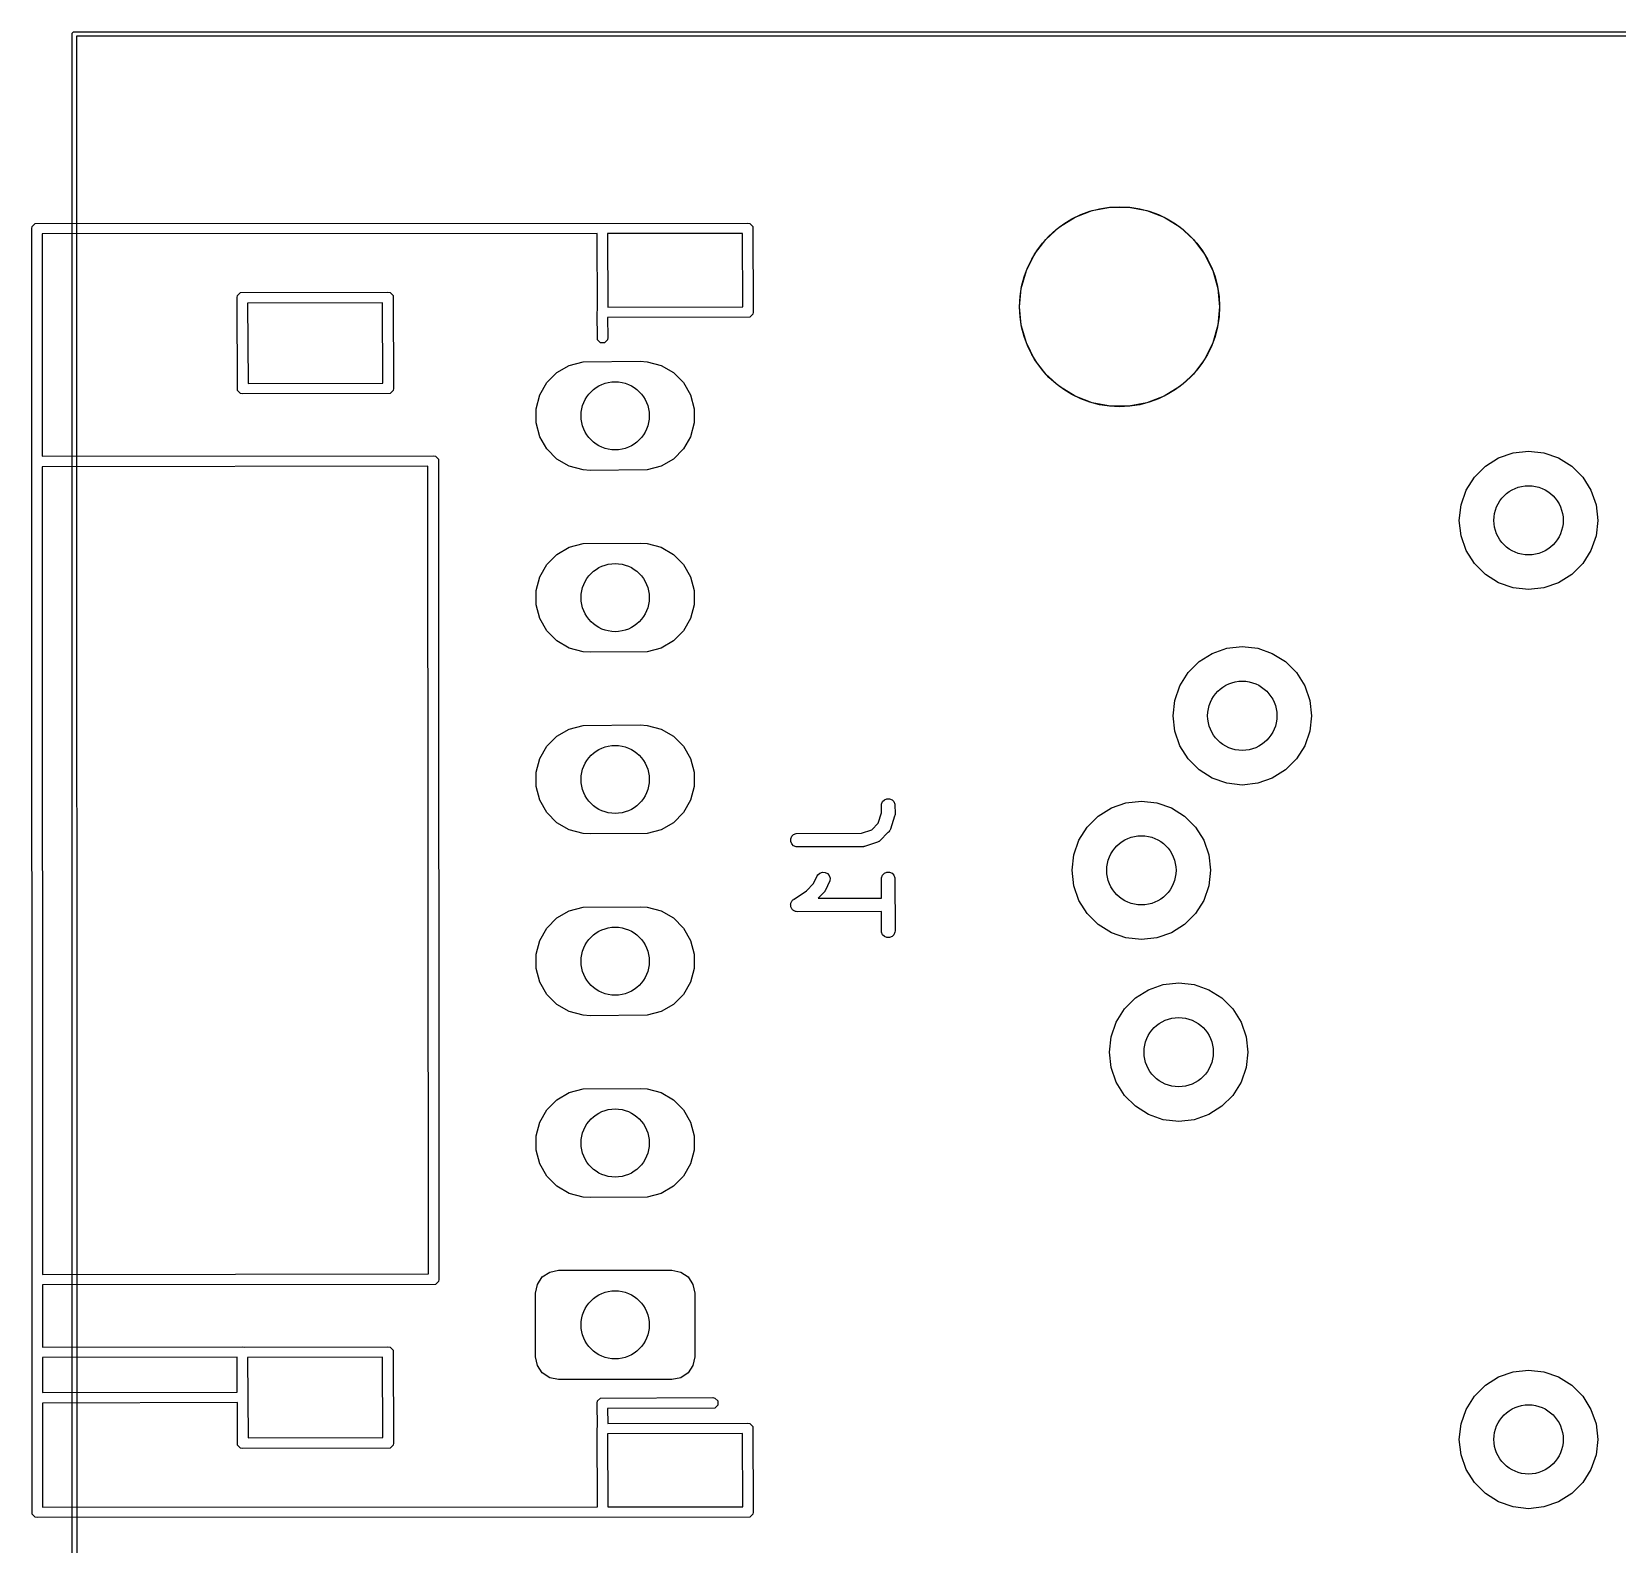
# Model space of a CAD drawing. Extents: x 4.63 to 6.23, y -4.43 to -3.1.
# Drawn here: x 4.627 to 5.314, y -3.934 to -3.279 of the extents above; entities that cross this region are included whole.
import ezdxf

# ---------------------------------------------------------------- set-up
doc = ezdxf.new("R2010")
doc.units = 0
doc.header["$MEASUREMENT"] = 0
doc.layers.add('BLACK', color=7, linetype='CONTINUOUS')

msp = doc.modelspace()

# ---------------------------------------------------------------- linework, layer by layer
at = {"layer": 'BLACK', "linetype": 'CONTINUOUS'}
for p, q in [((4.64469, -3.27953), (4.64476, -3.27915)), ((4.64476, -4.06731), (4.64469, -3.27953)), ((4.64476, -3.27915), (4.64529, -3.27862)), ((4.64529, -3.27862), (5.70866, -3.27854)), ((5.70768, -3.28044), (4.64658, -3.28051)), ((4.64658, -3.28051), (4.64665, -4.06602)), ((5.07912, -3.35887), (5.08657, -3.35598)), ((5.08657, -3.35598), (5.09443, -3.35452)), ((5.09443, -3.35452), (5.10242, -3.35452)), ((5.10242, -3.35452), (5.11028, -3.35598)), ((5.11028, -3.35598), (5.11773, -3.35887)), ((4.62717, -3.36378), (4.62735, -3.36288)), ((4.62735, -3.92059), (4.62717, -3.36378)), ((4.62735, -3.36288), (4.62862, -3.3616)), ((4.62862, -3.3616), (4.9374, -3.36142)), ((4.9374, -3.36142), (4.93831, -3.3616)), ((4.93831, -3.3616), (4.93958, -3.36288)), ((4.93958, -3.36288), (4.93976, -3.4)), ((5.06642, -3.36846), (5.07233, -3.36308)), ((5.07233, -3.36308), (5.07912, -3.35887)), ((5.11773, -3.35887), (5.12452, -3.36308)), ((5.12452, -3.36308), (5.13043, -3.36846)), ((4.87206, -3.366), (4.63171, -3.36614)), ((4.63171, -3.36614), (4.63174, -3.46238)), ((4.87222, -3.39914), (4.87206, -3.366)), ((4.93505, -3.36596), (4.87661, -3.366)), ((4.87661, -3.366), (4.87676, -3.39781)), ((4.9352, -3.39764), (4.93505, -3.36596)), ((5.0616, -3.37484), (5.06642, -3.36846)), ((5.13043, -3.36846), (5.13525, -3.37484)), ((5.05804, -3.38199), (5.0616, -3.37484)), ((5.13525, -3.37484), (5.13881, -3.38199)), ((5.05586, -3.38968), (5.05804, -3.38199)), ((5.13881, -3.38199), (5.14099, -3.38968)), ((4.71614, -3.3937), (4.71632, -3.3928)), ((4.71632, -3.3928), (4.7176, -3.39152)), ((4.7176, -3.39152), (4.7815, -3.39134)), ((4.7815, -3.39134), (4.7824, -3.39152)), ((4.7824, -3.39152), (4.78368, -3.3928)), ((4.78368, -3.3928), (4.78386, -3.43307)), ((5.05512, -3.39764), (5.05586, -3.38968)), ((5.14099, -3.38968), (5.14173, -3.39764)), ((4.71632, -3.43397), (4.71614, -3.3937)), ((4.77914, -3.39589), (4.7207, -3.39606)), ((4.7207, -3.39606), (4.72086, -3.43088)), ((4.7793, -3.43071), (4.77914, -3.39589)), ((4.87205, -3.4), (4.87222, -3.39914)), ((4.87676, -3.39781), (4.9352, -3.39764)), ((5.05586, -3.4056), (5.05512, -3.39764)), ((5.14173, -3.39764), (5.14099, -3.4056)), ((4.87223, -3.41193), (4.87205, -3.4)), ((4.93831, -3.40218), (4.87664, -3.40236)), ((4.87664, -3.40236), (4.87677, -3.41102)), ((4.93958, -3.4009), (4.93831, -3.40218)), ((4.93976, -3.4), (4.93958, -3.4009)), ((5.05804, -3.41328), (5.05586, -3.4056)), ((5.14099, -3.4056), (5.13881, -3.41328)), ((4.87351, -3.41321), (4.87223, -3.41193)), ((4.87531, -3.41321), (4.87351, -3.41321)), ((4.87659, -3.41193), (4.87531, -3.41321)), ((4.87677, -3.41102), (4.87659, -3.41193)), ((5.0616, -3.42044), (5.05804, -3.41328)), ((5.13881, -3.41328), (5.13525, -3.42044)), ((5.06642, -3.42681), (5.0616, -3.42044)), ((5.13525, -3.42044), (5.13043, -3.42681)), ((4.85035, -3.4305), (4.85471, -3.42614)), ((4.85471, -3.42614), (4.86005, -3.42306)), ((4.86005, -3.42306), (4.86601, -3.42146)), ((4.86601, -3.42146), (4.89075, -3.42126)), ((4.89075, -3.42126), (4.89383, -3.42146)), ((4.89383, -3.42146), (4.89979, -3.42306)), ((4.89979, -3.42306), (4.90513, -3.42614)), ((4.90513, -3.42614), (4.90949, -3.4305)), ((5.07233, -3.4322), (5.06642, -3.42681)), ((5.13043, -3.42681), (5.12452, -3.4322)), ((4.7176, -3.43525), (4.71632, -3.43397)), ((4.72086, -3.43088), (4.7793, -3.43071)), ((4.78368, -3.43397), (4.7824, -3.43525)), ((4.78386, -3.43307), (4.78368, -3.43397)), ((4.84727, -3.43584), (4.85035, -3.4305)), ((4.90949, -3.4305), (4.91257, -3.43584)), ((5.07912, -3.4364), (5.07233, -3.4322)), ((5.12452, -3.4322), (5.11773, -3.4364)), ((4.7185, -3.43543), (4.7176, -3.43525)), ((4.7824, -3.43525), (4.7185, -3.43543)), ((4.84567, -3.4418), (4.84727, -3.43584)), ((4.91257, -3.43584), (4.91417, -3.4418)), ((5.08657, -3.43929), (5.07912, -3.4364)), ((5.09443, -3.44076), (5.08657, -3.43929)), ((5.10242, -3.44076), (5.09443, -3.44076)), ((5.11028, -3.43929), (5.10242, -3.44076)), ((5.11773, -3.4364), (5.11028, -3.43929)), ((4.84567, -3.44797), (4.84567, -3.4418)), ((4.84727, -3.45392), (4.84567, -3.44797)), ((4.91417, -3.44797), (4.91257, -3.45392)), ((4.91417, -3.4418), (4.91417, -3.44797)), ((4.85035, -3.45926), (4.84727, -3.45392)), ((4.91257, -3.45392), (4.90949, -3.45926)), ((4.85471, -3.46362), (4.85035, -3.45926)), ((4.90949, -3.45926), (4.90513, -3.46362)), ((5.26257, -3.46313), (5.26891, -3.46091)), ((5.26891, -3.46091), (5.27559, -3.46016)), ((5.27559, -3.46016), (5.28227, -3.46091)), ((5.28227, -3.46091), (5.28861, -3.46313)), ((4.63174, -3.46238), (4.80118, -3.4622)), ((4.79882, -3.46675), (4.63174, -3.46693)), ((4.63174, -3.46693), (4.63186, -3.81671)), ((4.799, -3.81654), (4.79882, -3.46675)), ((4.80118, -3.4622), (4.80209, -3.46238)), ((4.80209, -3.46238), (4.80336, -3.46366)), ((4.80336, -3.46366), (4.80354, -3.8189)), ((4.86005, -3.46671), (4.85471, -3.46362)), ((4.86601, -3.4683), (4.86005, -3.46671)), ((4.86909, -3.4685), (4.86601, -3.4683)), ((4.89383, -3.4683), (4.86909, -3.4685)), ((4.89979, -3.46671), (4.89383, -3.4683)), ((4.90513, -3.46362), (4.89979, -3.46671)), ((5.25214, -3.47145), (5.25689, -3.4667)), ((5.25689, -3.4667), (5.26257, -3.46313)), ((5.28861, -3.46313), (5.2943, -3.4667)), ((5.2943, -3.4667), (5.29905, -3.47145)), ((5.24856, -3.47714), (5.25214, -3.47145)), ((5.29905, -3.47145), (5.30262, -3.47714)), ((5.24634, -3.48348), (5.24856, -3.47714)), ((5.30262, -3.47714), (5.30484, -3.48348)), ((5.24559, -3.49016), (5.24634, -3.48348)), ((5.30484, -3.48348), (5.30559, -3.49016)), ((5.24634, -3.49683), (5.24559, -3.49016)), ((5.30559, -3.49016), (5.30484, -3.49683)), ((4.85471, -3.50488), (4.86005, -3.5018)), ((4.86005, -3.5018), (4.86601, -3.5002)), ((4.86601, -3.5002), (4.89075, -3.5)), ((4.89075, -3.5), (4.89383, -3.5002)), ((4.89383, -3.5002), (4.89979, -3.5018)), ((4.89979, -3.5018), (4.90513, -3.50488)), ((5.24856, -3.50317), (5.24634, -3.49683)), ((5.30484, -3.49683), (5.30262, -3.50317)), ((4.84727, -3.51458), (4.85035, -3.50924)), ((4.85035, -3.50924), (4.85471, -3.50488)), ((4.90513, -3.50488), (4.90949, -3.50924)), ((4.90949, -3.50924), (4.91257, -3.51458)), ((5.25214, -3.50886), (5.24856, -3.50317)), ((5.25689, -3.51361), (5.25214, -3.50886)), ((5.29905, -3.50886), (5.2943, -3.51361)), ((5.30262, -3.50317), (5.29905, -3.50886)), ((4.84567, -3.52054), (4.84727, -3.51458)), ((4.91257, -3.51458), (4.91417, -3.52054)), ((5.26257, -3.51719), (5.25689, -3.51361)), ((5.2943, -3.51361), (5.28861, -3.51719)), ((4.84567, -3.52671), (4.84567, -3.52054)), ((4.91417, -3.52054), (4.91417, -3.52671)), ((5.26891, -3.51941), (5.26257, -3.51719)), ((5.27559, -3.52016), (5.26891, -3.51941)), ((5.28227, -3.51941), (5.27559, -3.52016)), ((5.28861, -3.51719), (5.28227, -3.51941)), ((4.84727, -3.53266), (4.84567, -3.52671)), ((4.91417, -3.52671), (4.91257, -3.53266)), ((4.85035, -3.538), (4.84727, -3.53266)), ((4.91257, -3.53266), (4.90949, -3.538)), ((4.85471, -3.54236), (4.85035, -3.538)), ((4.86005, -3.54545), (4.85471, -3.54236)), ((4.90513, -3.54236), (4.89979, -3.54545)), ((4.90949, -3.538), (4.90513, -3.54236)), ((4.86601, -3.54704), (4.86005, -3.54545)), ((4.86909, -3.54724), (4.86601, -3.54704)), ((4.89383, -3.54704), (4.86909, -3.54724)), ((4.89979, -3.54545), (4.89383, -3.54704)), ((5.13287, -3.55135), (5.13856, -3.54777)), ((5.13856, -3.54777), (5.1449, -3.54556)), ((5.1449, -3.54556), (5.15157, -3.5448)), ((5.15157, -3.5448), (5.15825, -3.54556)), ((5.15825, -3.54556), (5.16459, -3.54777)), ((5.16459, -3.54777), (5.17028, -3.55135)), ((5.12455, -3.56179), (5.12812, -3.5561)), ((5.12812, -3.5561), (5.13287, -3.55135)), ((5.17028, -3.55135), (5.17503, -3.5561)), ((5.17503, -3.5561), (5.1786, -3.56179)), ((5.12233, -3.56813), (5.12455, -3.56179)), ((5.1786, -3.56179), (5.18082, -3.56813)), ((5.12157, -3.5748), (5.12233, -3.56813)), ((5.18082, -3.56813), (5.18157, -3.5748)), ((5.12233, -3.58148), (5.12157, -3.5748)), ((5.18157, -3.5748), (5.18082, -3.58148)), ((4.85035, -3.58798), (4.85471, -3.58362)), ((4.85471, -3.58362), (4.86005, -3.58054)), ((4.86005, -3.58054), (4.86601, -3.57894)), ((4.86601, -3.57894), (4.89075, -3.57874)), ((4.89075, -3.57874), (4.89383, -3.57894)), ((4.89383, -3.57894), (4.89979, -3.58054)), ((4.89979, -3.58054), (4.90513, -3.58362)), ((4.90513, -3.58362), (4.90949, -3.58798)), ((5.12455, -3.58782), (5.12233, -3.58148)), ((5.18082, -3.58148), (5.1786, -3.58782)), ((4.84727, -3.59332), (4.85035, -3.58798)), ((4.90949, -3.58798), (4.91257, -3.59332)), ((5.12812, -3.59351), (5.12455, -3.58782)), ((5.1786, -3.58782), (5.17503, -3.59351)), ((4.84567, -3.59928), (4.84727, -3.59332)), ((4.91257, -3.59332), (4.91417, -3.59928)), ((5.13287, -3.59826), (5.12812, -3.59351)), ((5.13856, -3.60183), (5.13287, -3.59826)), ((5.17028, -3.59826), (5.16459, -3.60183)), ((5.17503, -3.59351), (5.17028, -3.59826)), ((4.84567, -3.60545), (4.84567, -3.59928)), ((4.84727, -3.6114), (4.84567, -3.60545)), ((4.91417, -3.60545), (4.91257, -3.6114)), ((4.91417, -3.59928), (4.91417, -3.60545)), ((5.1449, -3.60405), (5.13856, -3.60183)), ((5.15157, -3.6048), (5.1449, -3.60405)), ((5.15825, -3.60405), (5.15157, -3.6048)), ((5.16459, -3.60183), (5.15825, -3.60405)), ((4.85035, -3.61674), (4.84727, -3.6114)), ((4.91257, -3.6114), (4.90949, -3.61674)), ((4.99533, -3.61303), (4.99577, -3.61197)), ((4.99577, -3.61197), (4.99658, -3.61116)), ((4.99658, -3.61116), (4.99765, -3.61071)), ((4.99765, -3.61071), (4.9988, -3.61071)), ((4.9988, -3.61071), (4.99986, -3.61116)), ((4.99986, -3.61116), (5.00068, -3.61197)), ((5.00068, -3.61197), (5.00112, -3.61303)), ((5.09486, -3.6147), (5.1012, -3.61248)), ((5.1012, -3.61248), (5.10787, -3.61173)), ((5.10787, -3.61173), (5.11455, -3.61248)), ((5.11455, -3.61248), (5.12089, -3.6147)), ((4.85471, -3.6211), (4.85035, -3.61674)), ((4.90949, -3.61674), (4.90513, -3.6211)), ((4.99383, -3.62133), (4.99531, -3.61677)), ((4.99527, -3.61361), (4.99533, -3.61303)), ((4.99531, -3.61677), (4.99527, -3.61361)), ((5.00096, -3.6183), (4.99915, -3.62392)), ((5.00112, -3.61794), (5.00096, -3.6183)), ((5.00112, -3.61303), (5.00117, -3.61736)), ((5.00113, -3.61779), (5.00112, -3.61794)), ((5.00115, -3.61773), (5.00113, -3.61779)), ((5.00117, -3.61736), (5.00115, -3.61765)), ((5.00115, -3.61765), (5.00115, -3.61773)), ((5.08442, -3.62303), (5.08917, -3.61828)), ((5.08917, -3.61828), (5.09486, -3.6147)), ((5.12089, -3.6147), (5.12658, -3.61828)), ((5.12658, -3.61828), (5.13133, -3.62303)), ((4.86005, -3.62419), (4.85471, -3.6211)), ((4.86601, -3.62578), (4.86005, -3.62419)), ((4.86909, -3.62598), (4.86601, -3.62578)), ((4.89383, -3.62578), (4.86909, -3.62598)), ((4.89979, -3.62419), (4.89383, -3.62578)), ((4.90513, -3.6211), (4.89979, -3.62419)), ((4.9564, -3.62697), (4.95721, -3.62615)), ((4.95721, -3.62615), (4.95828, -3.62571)), ((4.95828, -3.62571), (4.98664, -3.62566)), ((4.98664, -3.62566), (4.99109, -3.62413)), ((4.99109, -3.62413), (4.99383, -3.62133)), ((4.99809, -3.62535), (4.99468, -3.62882)), ((4.99816, -3.62532), (4.99809, -3.62535)), ((4.99842, -3.62502), (4.99816, -3.62532)), ((4.9988, -3.62463), (4.99842, -3.62502)), ((4.99884, -3.62453), (4.9988, -3.62463)), ((4.99891, -3.62445), (4.99884, -3.62453)), ((4.99915, -3.62392), (4.99891, -3.62445)), ((5.08084, -3.62872), (5.08442, -3.62303)), ((5.13133, -3.62303), (5.1349, -3.62872)), ((4.95596, -3.62803), (4.9564, -3.62697)), ((4.95596, -3.62918), (4.95596, -3.62803)), ((4.9564, -3.63025), (4.95596, -3.62918)), ((4.95721, -3.63106), (4.9564, -3.63025)), ((4.95828, -3.6315), (4.95721, -3.63106)), ((4.95885, -3.63156), (4.95828, -3.6315)), ((4.98689, -3.63151), (4.95885, -3.63156)), ((4.98734, -3.63154), (4.98689, -3.63151)), ((4.98749, -3.63151), (4.98734, -3.63154)), ((4.98755, -3.6315), (4.98749, -3.63151)), ((4.98762, -3.63148), (4.98755, -3.6315)), ((4.98791, -3.63141), (4.98762, -3.63148)), ((4.99309, -3.62963), (4.98791, -3.63141)), ((4.99317, -3.62963), (4.99309, -3.62963)), ((4.99355, -3.62947), (4.99317, -3.62963)), ((4.99406, -3.6293), (4.99355, -3.62947)), ((4.99414, -3.62923), (4.99406, -3.6293)), ((4.99424, -3.62919), (4.99414, -3.62923)), ((4.99468, -3.62882), (4.99424, -3.62919)), ((5.07863, -3.63506), (5.08084, -3.62872)), ((5.1349, -3.62872), (5.13712, -3.63506)), ((5.07787, -3.64173), (5.07863, -3.63506)), ((5.13712, -3.63506), (5.13787, -3.64173)), ((4.96589, -3.6474), (4.96746, -3.64416)), ((4.96746, -3.64416), (4.96777, -3.64367)), ((4.96777, -3.64367), (4.96864, -3.64292)), ((4.96864, -3.64292), (4.96973, -3.64255)), ((4.96973, -3.64255), (4.97088, -3.64263)), ((4.97295, -3.64626), (4.97087, -3.65055)), ((4.97088, -3.64263), (4.97191, -3.64315)), ((4.97191, -3.64315), (4.97266, -3.64402)), ((4.97266, -3.64402), (4.97303, -3.64511)), ((4.97303, -3.64511), (4.97295, -3.64626)), ((4.99527, -3.64548), (4.99533, -3.64491)), ((4.99529, -3.65378), (4.99527, -3.64548)), ((4.99533, -3.64491), (4.99577, -3.64384)), ((4.99577, -3.64384), (4.99658, -3.64303)), ((4.99658, -3.64303), (4.99765, -3.64259)), ((4.99765, -3.64259), (4.9988, -3.64259)), ((4.9988, -3.64259), (4.99986, -3.64303)), ((4.99986, -3.64303), (5.00068, -3.64384)), ((5.00068, -3.64384), (5.00112, -3.64491)), ((5.00112, -3.64491), (5.00117, -3.66798)), ((5.07863, -3.64841), (5.07787, -3.64173)), ((5.13787, -3.64173), (5.13712, -3.64841)), ((4.95745, -3.65418), (4.96279, -3.65056)), ((4.96279, -3.65056), (4.96589, -3.6474)), ((4.97026, -3.6513), (4.96779, -3.65382)), ((4.96779, -3.65382), (4.99529, -3.65378)), ((4.97056, -3.65104), (4.97026, -3.6513)), ((4.97064, -3.65092), (4.97056, -3.65104)), ((4.97068, -3.65087), (4.97064, -3.65092)), ((4.97071, -3.6508), (4.97068, -3.65087)), ((4.97087, -3.65055), (4.97071, -3.6508)), ((5.08084, -3.65475), (5.07863, -3.64841)), ((5.13712, -3.64841), (5.1349, -3.65475)), ((4.85471, -3.66236), (4.86005, -3.65928)), ((4.86005, -3.65928), (4.86601, -3.65768)), ((4.86601, -3.65768), (4.89075, -3.65748)), ((4.89075, -3.65748), (4.89383, -3.65768)), ((4.89383, -3.65768), (4.89979, -3.65928)), ((4.89979, -3.65928), (4.90513, -3.66236)), ((4.9559, -3.65673), (4.95596, -3.65644)), ((4.95596, -3.65701), (4.9559, -3.65673)), ((4.95596, -3.65615), (4.95607, -3.65588)), ((4.95596, -3.65644), (4.95596, -3.65615)), ((4.95596, -3.65731), (4.95596, -3.65701)), ((4.95607, -3.65757), (4.95596, -3.65731)), ((4.95607, -3.65588), (4.95612, -3.6556)), ((4.95612, -3.65786), (4.95607, -3.65757)), ((4.95612, -3.6556), (4.95629, -3.65536)), ((4.95628, -3.6581), (4.95612, -3.65786)), ((4.9564, -3.65837), (4.95628, -3.6581)), ((4.95629, -3.65536), (4.9564, -3.65509)), ((4.9564, -3.65509), (4.9566, -3.65488)), ((4.9566, -3.65858), (4.9564, -3.65837)), ((4.9566, -3.65488), (4.95677, -3.65464)), ((4.95676, -3.65882), (4.9566, -3.65858)), ((4.957, -3.65898), (4.95676, -3.65882)), ((4.95677, -3.65464), (4.95701, -3.65447)), ((4.95721, -3.65919), (4.957, -3.65898)), ((4.95701, -3.65447), (4.95721, -3.65428)), ((4.95721, -3.65428), (4.95745, -3.65418)), ((4.95748, -3.6593), (4.95721, -3.65919)), ((4.95772, -3.65946), (4.95748, -3.6593)), ((4.958, -3.65951), (4.95772, -3.65946)), ((4.95828, -3.65963), (4.958, -3.65951)), ((4.95885, -3.65968), (4.95828, -3.65963)), ((4.9953, -3.65963), (4.95885, -3.65968)), ((4.95885, -3.65968), (4.95885, -3.65968)), ((4.95885, -3.65968), (4.95885, -3.65968)), ((4.95885, -3.65968), (4.95885, -3.65968)), ((4.99533, -3.66856), (4.9953, -3.65963)), ((5.08442, -3.66044), (5.08084, -3.65475)), ((5.08917, -3.66519), (5.08442, -3.66044)), ((5.13133, -3.66044), (5.12658, -3.66519)), ((5.1349, -3.65475), (5.13133, -3.66044)), ((4.84727, -3.67206), (4.85035, -3.66672)), ((4.85035, -3.66672), (4.85471, -3.66236)), ((4.90513, -3.66236), (4.90949, -3.66672)), ((4.90949, -3.66672), (4.91257, -3.67206)), ((5.09486, -3.66876), (5.08917, -3.66519)), ((5.12658, -3.66519), (5.12089, -3.66876)), ((4.84567, -3.67802), (4.84727, -3.67206)), ((4.91257, -3.67206), (4.91417, -3.67802)), ((4.99577, -3.66962), (4.99533, -3.66856)), ((4.99658, -3.67043), (4.99577, -3.66962)), ((4.99765, -3.67088), (4.99658, -3.67043)), ((4.9988, -3.67088), (4.99765, -3.67088)), ((4.99986, -3.67043), (4.9988, -3.67088)), ((5.00068, -3.66962), (4.99986, -3.67043)), ((5.00112, -3.66856), (5.00068, -3.66962)), ((5.00117, -3.66798), (5.00112, -3.66856)), ((5.1012, -3.67098), (5.09486, -3.66876)), ((5.10787, -3.67173), (5.1012, -3.67098)), ((5.11455, -3.67098), (5.10787, -3.67173)), ((5.12089, -3.66876), (5.11455, -3.67098)), ((4.84567, -3.68419), (4.84567, -3.67802)), ((4.91417, -3.67802), (4.91417, -3.68419)), ((4.84727, -3.69014), (4.84567, -3.68419)), ((4.91417, -3.68419), (4.91257, -3.69014)), ((4.85035, -3.69548), (4.84727, -3.69014)), ((4.91257, -3.69014), (4.90949, -3.69548)), ((5.10531, -3.69702), (5.111, -3.69344)), ((5.111, -3.69344), (5.11734, -3.69122)), ((5.11734, -3.69122), (5.12402, -3.69047)), ((5.12402, -3.69047), (5.13069, -3.69122)), ((5.13069, -3.69122), (5.13703, -3.69344)), ((5.13703, -3.69344), (5.14272, -3.69702)), ((4.85471, -3.69984), (4.85035, -3.69548)), ((4.86005, -3.70293), (4.85471, -3.69984)), ((4.90513, -3.69984), (4.89979, -3.70293)), ((4.90949, -3.69548), (4.90513, -3.69984)), ((5.09699, -3.70746), (5.10056, -3.70177)), ((5.10056, -3.70177), (5.10531, -3.69702)), ((5.14272, -3.69702), (5.14747, -3.70177)), ((5.14747, -3.70177), (5.15104, -3.70746)), ((4.86601, -3.70452), (4.86005, -3.70293)), ((4.86909, -3.70472), (4.86601, -3.70452)), ((4.89383, -3.70452), (4.86909, -3.70472)), ((4.89979, -3.70293), (4.89383, -3.70452)), ((5.09477, -3.7138), (5.09699, -3.70746)), ((5.15104, -3.70746), (5.15326, -3.7138)), ((5.09402, -3.72047), (5.09477, -3.7138)), ((5.15326, -3.7138), (5.15402, -3.72047)), ((5.09477, -3.72715), (5.09402, -3.72047)), ((5.15402, -3.72047), (5.15326, -3.72715)), ((5.09699, -3.73349), (5.09477, -3.72715)), ((5.15326, -3.72715), (5.15104, -3.73349)), ((4.86005, -3.73802), (4.86601, -3.73642)), ((4.86601, -3.73642), (4.89075, -3.73622)), ((4.89075, -3.73622), (4.89383, -3.73642)), ((4.89383, -3.73642), (4.89979, -3.73802)), ((5.10056, -3.73918), (5.09699, -3.73349)), ((5.15104, -3.73349), (5.14747, -3.73918)), ((4.85035, -3.74546), (4.85471, -3.7411)), ((4.85471, -3.7411), (4.86005, -3.73802)), ((4.89979, -3.73802), (4.90513, -3.7411)), ((4.90513, -3.7411), (4.90949, -3.74546)), ((5.10531, -3.74393), (5.10056, -3.73918)), ((5.14747, -3.73918), (5.14272, -3.74393)), ((4.84727, -3.7508), (4.85035, -3.74546)), ((4.90949, -3.74546), (4.91257, -3.7508)), ((5.111, -3.7475), (5.10531, -3.74393)), ((5.11734, -3.74972), (5.111, -3.7475)), ((5.12402, -3.75047), (5.11734, -3.74972)), ((5.13069, -3.74972), (5.12402, -3.75047)), ((5.13703, -3.7475), (5.13069, -3.74972)), ((5.14272, -3.74393), (5.13703, -3.7475)), ((4.84567, -3.75676), (4.84727, -3.7508)), ((4.84567, -3.76293), (4.84567, -3.75676)), ((4.91257, -3.7508), (4.91417, -3.75676)), ((4.91417, -3.75676), (4.91417, -3.76293)), ((4.84727, -3.76888), (4.84567, -3.76293)), ((4.91417, -3.76293), (4.91257, -3.76888)), ((4.85035, -3.77422), (4.84727, -3.76888)), ((4.91257, -3.76888), (4.90949, -3.77422)), ((4.85471, -3.77858), (4.85035, -3.77422)), ((4.90949, -3.77422), (4.90513, -3.77858)), ((4.86005, -3.78167), (4.85471, -3.77858)), ((4.86601, -3.78326), (4.86005, -3.78167)), ((4.86909, -3.78346), (4.86601, -3.78326)), ((4.89383, -3.78326), (4.86909, -3.78346)), ((4.89979, -3.78167), (4.89383, -3.78326)), ((4.90513, -3.77858), (4.89979, -3.78167)), ((4.63186, -3.81671), (4.799, -3.81654)), ((4.80354, -3.8189), (4.80336, -3.8198)), ((4.84622, -3.82104), (4.84836, -3.81784)), ((4.84836, -3.81784), (4.85155, -3.81571)), ((4.85155, -3.81571), (4.85531, -3.81496)), ((4.85531, -3.81496), (4.90453, -3.81496)), ((4.90453, -3.81496), (4.90829, -3.81571)), ((4.90829, -3.81571), (4.91149, -3.81784)), ((4.91149, -3.81784), (4.91362, -3.82104)), ((4.80209, -3.82108), (4.63186, -3.82126)), ((4.63186, -3.82126), (4.63187, -3.8482)), ((4.80336, -3.8198), (4.80209, -3.82108)), ((4.84547, -3.8248), (4.84622, -3.82104)), ((4.84547, -3.85236), (4.84547, -3.8248)), ((4.91362, -3.82104), (4.91437, -3.8248)), ((4.91437, -3.8248), (4.91437, -3.85236)), ((4.63187, -3.8482), (4.7185, -3.84803)), ((4.71615, -3.85258), (4.63187, -3.85275)), ((4.63187, -3.85275), (4.63187, -3.86789)), ((4.71622, -3.86772), (4.71615, -3.85258)), ((4.7185, -3.84803), (4.71938, -3.84821)), ((4.71938, -3.84821), (4.7815, -3.84803)), ((4.77914, -3.85259), (4.7207, -3.85275)), ((4.7207, -3.85275), (4.72086, -3.88757)), ((4.7793, -3.88741), (4.77914, -3.85259)), ((4.7815, -3.84803), (4.7824, -3.84821)), ((4.7824, -3.84821), (4.78368, -3.84949)), ((4.78368, -3.84949), (4.78386, -3.88976)), ((4.84622, -3.85613), (4.84547, -3.85236)), ((4.91437, -3.85236), (4.91362, -3.85613)), ((4.84836, -3.85932), (4.84622, -3.85613)), ((4.85155, -3.86146), (4.84836, -3.85932)), ((4.91149, -3.85932), (4.90829, -3.86146)), ((4.91362, -3.85613), (4.91149, -3.85932)), ((5.26257, -3.86116), (5.26891, -3.85894)), ((5.26891, -3.85894), (5.27559, -3.85819)), ((5.27559, -3.85819), (5.28227, -3.85894)), ((5.28227, -3.85894), (5.28861, -3.86116)), ((4.85531, -3.8622), (4.85155, -3.86146)), ((4.90453, -3.8622), (4.85531, -3.8622)), ((4.90829, -3.86146), (4.90453, -3.8622)), ((5.25214, -3.86948), (5.25689, -3.86473)), ((5.25689, -3.86473), (5.26257, -3.86116)), ((5.28861, -3.86116), (5.2943, -3.86473)), ((5.2943, -3.86473), (5.29905, -3.86948)), ((4.63187, -3.86789), (4.71622, -3.86772)), ((4.71624, -3.87227), (4.63187, -3.87244)), ((4.63187, -3.87244), (4.63189, -3.9175)), ((4.71632, -3.89067), (4.71624, -3.87227)), ((4.87205, -3.87244), (4.87223, -3.87154)), ((4.8722, -3.88269), (4.87205, -3.87244)), ((4.87223, -3.87154), (4.87351, -3.87026)), ((4.87351, -3.87026), (4.92224, -3.87008)), ((4.92224, -3.87008), (4.92315, -3.87026)), ((4.92315, -3.87026), (4.92443, -3.87154)), ((4.92443, -3.87334), (4.92315, -3.87462)), ((4.92443, -3.87154), (4.92443, -3.87334)), ((5.24856, -3.87517), (5.25214, -3.86948)), ((5.29905, -3.86948), (5.30262, -3.87517)), ((4.92315, -3.87462), (4.87664, -3.87479)), ((4.87664, -3.87479), (4.87674, -3.88127)), ((5.24634, -3.88151), (5.24856, -3.87517)), ((5.30262, -3.87517), (5.30484, -3.88151)), ((4.72086, -3.88757), (4.7793, -3.88741)), ((4.87205, -3.88346), (4.8722, -3.88269)), ((4.87221, -3.91736), (4.87205, -3.88346)), ((4.93505, -3.88566), (4.87661, -3.88582)), ((4.87661, -3.88582), (4.87676, -3.91736)), ((4.87674, -3.88127), (4.9374, -3.8811)), ((4.9352, -3.91732), (4.93505, -3.88566)), ((4.9374, -3.8811), (4.93831, -3.88128)), ((4.93831, -3.88128), (4.93958, -3.88256)), ((4.93958, -3.88256), (4.93976, -3.91969)), ((5.24559, -3.88819), (5.24634, -3.88151)), ((5.30484, -3.88151), (5.30559, -3.88819)), ((4.7176, -3.89195), (4.71632, -3.89067)), ((4.7185, -3.89213), (4.7176, -3.89195)), ((4.7824, -3.89195), (4.7185, -3.89213)), ((4.78368, -3.89067), (4.7824, -3.89195)), ((4.78386, -3.88976), (4.78368, -3.89067)), ((5.24634, -3.89486), (5.24559, -3.88819)), ((5.30559, -3.88819), (5.30484, -3.89486)), ((5.24856, -3.90121), (5.24634, -3.89486)), ((5.25214, -3.90689), (5.24856, -3.90121)), ((5.30262, -3.90121), (5.29905, -3.90689)), ((5.30484, -3.89486), (5.30262, -3.90121)), ((5.25689, -3.91164), (5.25214, -3.90689)), ((5.29905, -3.90689), (5.2943, -3.91164)), ((5.26257, -3.91522), (5.25689, -3.91164)), ((5.2943, -3.91164), (5.28861, -3.91522)), ((4.62862, -3.92187), (4.62735, -3.92059)), ((4.62953, -3.92205), (4.62862, -3.92187)), ((4.93831, -3.92187), (4.62953, -3.92205)), ((4.63189, -3.9175), (4.87221, -3.91736)), ((4.87676, -3.91736), (4.9352, -3.91732)), ((4.93958, -3.92059), (4.93831, -3.92187)), ((4.93976, -3.91969), (4.93958, -3.92059)), ((5.26891, -3.91744), (5.26257, -3.91522)), ((5.27559, -3.91819), (5.26891, -3.91744)), ((5.28227, -3.91744), (5.27559, -3.91819)), ((5.28861, -3.91522), (5.28227, -3.91744))]:
    msp.add_line(p, q, dxfattribs=at)
at = {"layer": 'BLACK'}
for centre, radius in [((5.09843, -3.39764), 0.04331), ((5.09843, -3.39764), 0.04331), ((4.87992, -3.44488), 0.01476), ((4.87992, -3.44488), 0.01476), ((5.27559, -3.49016), 0.015), ((5.27559, -3.49016), 0.015), ((4.87992, -3.52362), 0.01476), ((4.87992, -3.52362), 0.01476), ((5.15157, -3.5748), 0.015), ((5.15157, -3.5748), 0.015), ((4.87992, -3.60236), 0.01476), ((4.87992, -3.60236), 0.01476), ((5.10787, -3.64173), 0.015), ((5.10787, -3.64173), 0.015), ((4.87992, -3.6811), 0.01476), ((4.87992, -3.6811), 0.01476), ((5.12402, -3.72047), 0.015), ((5.12402, -3.72047), 0.015), ((4.87992, -3.75984), 0.01476), ((4.87992, -3.75984), 0.01476), ((4.87992, -3.83858), 0.01476), ((4.87992, -3.83858), 0.01476), ((5.27559, -3.88819), 0.015), ((5.27559, -3.88819), 0.015)]:
    msp.add_circle(centre, radius, dxfattribs=at)

doc.saveas('drawing.dxf')
